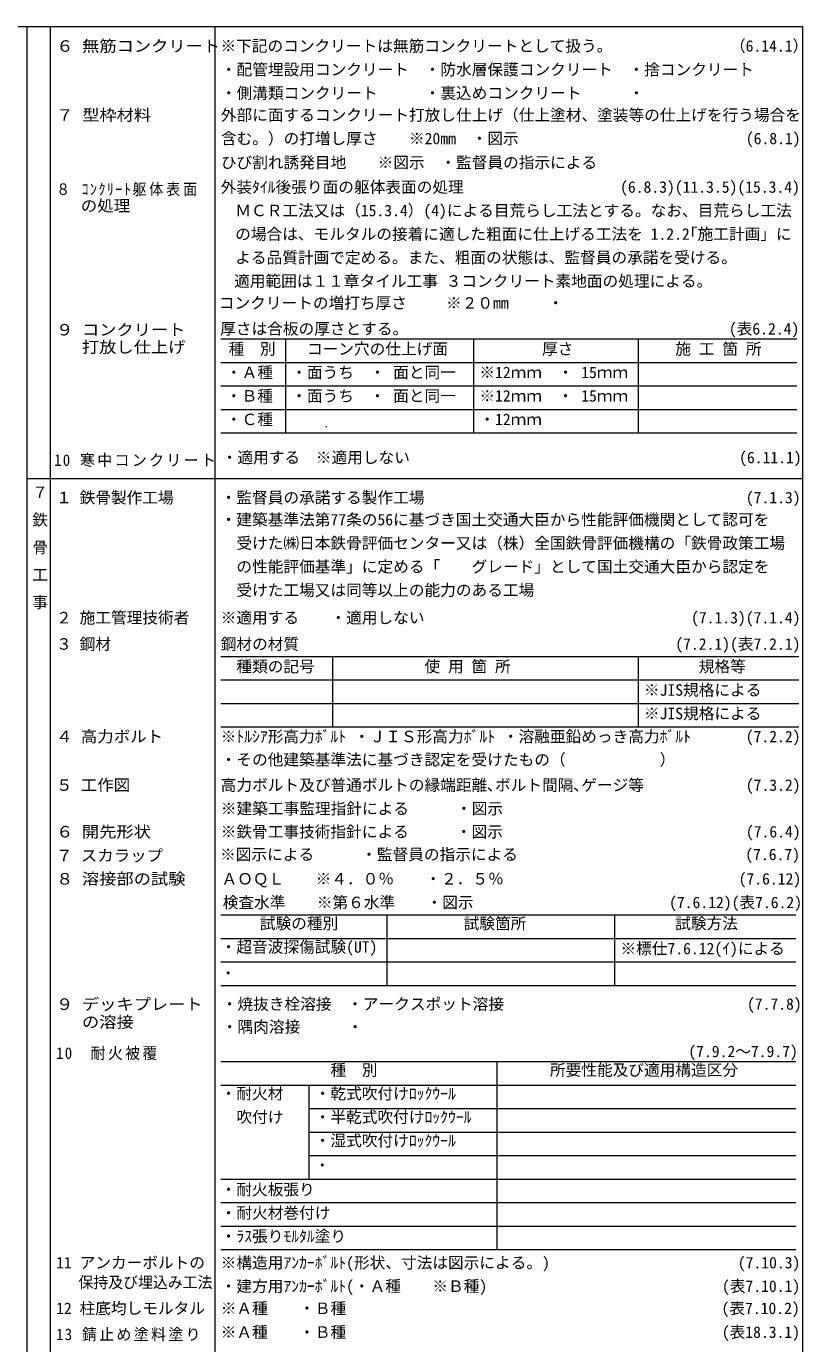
# Model space of a CAD drawing. Units: millimetres on the paper. Extents: x -396 to 396, y -283 to 286.
# Drawn here: x 198.3 to 396.4, y -49.7 to 286.5 of the extents above; entities that cross this region are included whole.
import ezdxf
from ezdxf.enums import TextEntityAlignment as Align

# ---------------------------------------------------------------- set-up
doc = ezdxf.new("R2010")
doc.units = ezdxf.units.MM
for name, color, linetype, lineweight in [('0-1', 4, 'Continuous', 9), ('0-2_文字', 7, 'Continuous', 9), ('0-F_タイトル', 5, 'Continuous', 9)]:
    doc.layers.add(name, color=color, linetype=linetype, lineweight=lineweight)
doc.styles.add('@ＭＳ ゴシック', font='')
doc.styles.add('ＭＳ ゴシック', font='')
doc.styles.get('@ＭＳ ゴシック').set_extended_font_data('@MS Gothic')
doc.styles.get('ＭＳ ゴシック').set_extended_font_data('MS Gothic')

msp = doc.modelspace()

# ---------------------------------------------------------------- linework, layer by layer
at = {"layer": '0-1'}
for p, q in [((198.422, 286.452), (198.422, -261.048)), ((204.422, 286.452), (204.422, -261.048)), ((246.423, 286.452), (246.423, -261.048)), ((247.923, 206.7), (394.979, 206.7)), ((264.423, 206.7), (264.423, 182.7)), ((312.423, 206.7), (312.423, 182.7)), ((354.423, 206.7), (354.423, 182.7)), ((247.923, 200.7), (394.979, 200.7)), ((247.923, 194.7), (394.979, 194.7)), ((247.923, 188.7), (394.979, 188.7)), ((247.923, 182.7), (394.979, 182.7)), ((274.713, 184.315), (274.997, 184.315)), ((198.422, 171.019), (396.422, 171.019)), ((247.922, 125.655), (395.423, 125.655)), ((276.422, 125.655), (276.422, 107.655)), ((354.422, 125.655), (354.422, 107.655)), ((247.922, 119.655), (395.423, 119.655)), ((247.922, 113.655), (395.423, 113.655)), ((247.922, 107.655), (395.423, 107.655)), ((247.922, 59.664), (394.721, 59.664)), ((290.33, 59.664), (290.33, 41.664)), ((348.422, 59.664), (348.422, 41.663)), ((247.922, 53.664), (394.721, 53.664)), ((247.922, 47.664), (394.721, 47.664)), ((247.922, 41.664), (394.721, 41.664)), ((247.922, 22.252), (394.722, 22.252)), ((318.422, 22.252), (318.422, -25.748)), ((247.922, 16.252), (394.722, 16.252)), ((270.422, 16.252), (270.422, -7.748)), ((270.422, 10.252), (394.722, 10.252)), ((270.422, 4.252), (394.722, 4.252)), ((270.422, -1.748), (394.722, -1.748)), ((247.922, -7.748), (394.722, -7.748)), ((247.922, -13.748), (394.722, -13.748)), ((247.922, -19.748), (394.722, -19.748)), ((247.922, -25.748), (394.722, -25.748))]:
    msp.add_line(p, q, dxfattribs=at)
at = {"layer": '0-F_タイトル', "color": 7}
for p, q in [((-395.577, 286.452), (396.422, 286.452)), ((396.422, 286.452), (396.422, -283.464))]:
    msp.add_line(p, q, dxfattribs=at)

# ---------------------------------------------------------------- texts
at = {"layer": '0-2_文字', "style": 'ＭＳ ゴシック'}
for s, width, p in [('６ 無筋コンクリート', 1.1, (205.962, 279.086)), ('７ 型枠材料', 1.1, (205.962, 261.488)), ('\u3000 の処理', 1.05, (205.923, 238.318)), ('９ コンクリート', 1.1, (205.923, 206.677)), ('\u3000 打放し仕上げ', 1.1, (205.923, 202.252)), ('４ 高力ボルト', 1.05, (205.922, 102.865)), ('５ 工作図', 1.05, (205.922, 90.468)), ('６ 開先形状', 1.1, (205.922, 78.571)), ('７ スカラップ', 1.05, (205.922, 72.487)), ('８ 溶接部の試験', 1.1, (205.922, 66.553)), ('・', 0.95, (247.922, 42.477)), ('９ デッキプレート', 1.1, (205.922, 34.546)), (' \u3000の溶接', 1.1, (205.922, 30.01)), ('・', 0.95, (271.934, -6.535)), ('\u3000 保持及び埋込み工法', 0.95, (205.922, -36.42))]:
    msp.add_text(s, height=2.933, dxfattribs=dict(at, width=width)).set_placement(p, align=Align.BOTTOM_LEFT)
for s, p in [('※下記のコンクリートは無筋コンクリートとして扱う。\u3000\u3000\u3000\u3000\u3000\u3000\u3000 （6.14.1）', (247.861, 279.109)), ('・配管埋設用コンクリート\u3000・防水層保護コンクリート\u3000・捨コンクリート', (247.962, 273.086)), ('・側溝類コンクリート\u3000\u3000\u3000・裏込めコンクリート\u3000\u3000\u3000・\u3000', (247.962, 267.086)), ('外部に面するコンクリート打放し仕上げ（仕上塗材、塗装等の仕上げを行う場合を', (247.962, 261.488)), ('含む。）の打増し厚さ\u3000\u3000※20mm\u3000・図示      \u3000\u3000\u3000\u3000\u3000\u3000\u3000\u3000\u3000\u3000\u3000 (6.8.1)', (247.962, 255.488)), ('ひび割れ誘発目地\u3000\u3000※図示\u3000・監督員の指示による', (247.962, 249.357)), ('外装ﾀｲﾙ後張り面の躯体表面の処理                    (6.8.3)(11.3.5)(15.3.4)', (247.923, 243.104)), (' ＭＣＲ工法又は（15.3.4）(4)による目荒らし工法とする。なお、目荒らし工法', (249.672, 237.104)), ('の場合は、モルタルの接着に適した粗面に仕上げる工法を 1.2.2｢施工計画」に', (251.627, 231.104)), ('よる品質計画で定める。また、粗面の状態は、監督員の承諾を受ける。', (251.627, 225.104)), ('適用範囲は１１章タイル工事 ３コンクリート素地面の処理による。', (251.348, 219.104)), ('コンクリートの増打ち厚さ     ※２０mm     ・\u3000', (247.437, 213.523)), (' 厚さは合板の厚さとする。                                         (表6.2.4)', (245.788, 206.927)), (' 種\u3000別', (247.923, 201.796)), ('\u3000コーン穴の仕上げ面', (265.923, 201.796)), ('\u3000厚さ', (325.923, 201.796)), ('\u3000\u3000施 工 箇 所', (355.923, 201.796)), ('・Ａ種', (249.258, 195.796)), ('・面うち\u3000・ 面と同一', (265.923, 195.796)), ('※12ｍｍ\u3000・ 15ｍｍ', (313.923, 195.796)), ('・Ｂ種', (249.258, 189.796)), ('・面うち\u3000・ 面と同一', (265.923, 189.796)), ('※12ｍｍ\u3000・ 15ｍｍ', (313.923, 189.796)), ('・Ｃ種', (249.258, 183.796)), ('・12ｍｍ', (313.923, 183.796)), ('・適用する\u3000※適用しない\u3000\u3000\u3000\u3000\u3000\u3000\u3000\u3000\u3000\u3000\u3000\u3000\u3000\u3000\u3000\u3000\u3000\u3000\u3000\u3000\u3000(6.11.1)', (248.184, 174.086)), ('１ 鉄骨製作工場', (205.922, 163.842)), ('・監督員の承諾する製作工場\u3000\u3000\u3000   \u3000\u3000\u3000\u3000\u3000\u3000\u3000\u3000\u3000\u3000\u3000\u3000\u3000\u3000\u3000\u3000(7.1.3)', (247.922, 163.842)), ('・建築基準法第77条の56に基づき国土交通大臣から性能評価機関として認可を', (247.922, 158.223)), ('\u3000受けた㈱日本鉄骨評価センター又は（株）全国鉄骨評価機構の「鉄骨政策工場', (247.922, 152.223)), ('\u3000の性能評価基準」に定める「\u3000\u3000グレード」として国土交通大臣から認定を', (247.922, 146.223)), ('\u3000受けた工場又は同等以上の能力のある工場', (247.922, 140.223)), ('２ 施工管理技術者', (205.922, 133.198)), ('※適用する\u3000\u3000・適用しない\u3000\u3000\u3000\u3000\u3000\u3000\u3000\u3000\u3000\u3000\u3000\u3000\u3000\u3000\u3000\u3000\u3000(7.1.3)(7.1.4)', (247.922, 133.198)), ('３ 鋼材', (205.922, 126.479)), ('鋼材の材質\u3000\u3000\u3000\u3000\u3000\u3000\u3000\u3000\u3000\u3000\u3000\u3000\u3000\u3000\u3000\u3000\u3000\u3000\u3000\u3000 \u3000\u3000   (7.2.1)(表7.2.1)', (247.922, 126.479)), ('  種類の記号\u3000\u3000\u3000\u3000\u3000\u3000\u3000使 用 箇 所\u3000\u3000\u3000\u3000\u3000\u3000\u3000\u3000\u3000\u3000\u3000\u3000規格等', (247.922, 120.742)), ('※JIS規格による', (355.922, 114.742)), ('※JIS規格による', (355.922, 108.742)), ('※ﾄﾙｼｱ形高力ﾎﾞﾙﾄ ・ＪＩＳ形高力ﾎﾞﾙﾄ ・溶融亜鉛めっき高力ﾎﾞﾙﾄ    \u3000 (7.2.2)', (247.922, 102.865)), ('・その他建築基準法に基づき認定を受けたもの（\u3000\u3000\u3000\u3000\u3000\u3000）', (247.922, 96.962)), ('高力ボルト及び普通ボルトの縁端距離､ボルト間隔､ゲージ等     \u3000\u3000\u3000\u3000(7.3.2)', (247.922, 90.468)), (' ※建築工事監理指針による\u3000\u3000\u3000・図示', (245.972, 84.481)), ('※鉄骨工事技術指針による\u3000\u3000\u3000・図示\u3000\u3000\u3000\u3000\u3000\u3000\u3000\u3000\u3000\u3000\u3000\u3000\u3000\u3000\u3000 (7.6.4)', (247.922, 78.571)), ('※図示による\u3000\u3000\u3000・監督員の指示による\u3000\u3000\u3000\u3000\u3000\u3000\u3000 \u3000\u3000\u3000\u3000\u3000\u3000\u3000(7.6.7)', (247.766, 72.775)), ('ＡＯＱＬ\u3000\u3000※４．０％\u3000\u3000・２．５％  \u3000      \u3000\u3000\u3000\u3000\u3000\u3000\u3000      (7.6.12)', (248.136, 66.553)), ('検査水準\u3000\u3000※第６水準 \u3000 ・図示\u3000                   \u3000  (7.6.12)(表7.6.2)', (248.434, 60.522)), (' \u3000  試験の種別\u3000\u3000\u3000\u3000\u3000\u3000  \u3000試験箇所 \u3000\u3000\u3000\u3000 \u3000\u3000\u3000\u3000 試験方法\u3000\u3000', (247.922, 55.164)), ('・超音波探傷試験(UT)', (247.922, 49.164)), ('※標仕7.6.12(ｲ)による', (349.922, 48.758)), ('・焼抜き栓溶接\u3000・アークスポット溶接\u3000\u3000\u3000\u3000\u3000\u3000\u3000\u3000\u3000\u3000\u3000\u3000\u3000\u3000\u3000 (7.7.8)', (248.194, 34.604)), ('・隅肉溶接\u3000\u3000\u3000・\u3000', (248.214, 28.769)), ('                                                            (7.9.2～7.9.7)', (247.535, 22.5)), ('\u3000\u3000\u3000\u3000\u3000\u3000\u3000種\u3000別\u3000\u3000\u3000\u3000\u3000\u3000\u3000\u3000\u3000\u3000\u3000所要性能及び適用構造区分', (247.922, 17.752)), ('・耐火材', (247.922, 11.752)), ('・乾式吹付けﾛｯｸｳｰﾙ', (271.922, 11.752)), ('\u3000吹付け', (247.922, 5.752)), ('・半乾式吹付けﾛｯｸｳｰﾙ', (271.922, 5.752)), ('・湿式吹付けﾛｯｸｳｰﾙ', (271.922, -0.248)), ('・耐火板張り', (247.922, -12.747)), ('・耐火材巻付け', (247.922, -18.706)), ('・ﾗｽ張りﾓﾙﾀﾙ塗り\u3000\u3000', (247.922, -24.666)), ('11 アンカーボルトの', (205.922, -31.413)), ('※構造用ｱﾝｶｰﾎﾞﾙﾄ(形状、寸法は図示による。)\u3000     \u3000\u3000\u3000\u3000\u3000       (7.10.3)', (247.922, -31.413)), ('・建方用ｱﾝｶｰﾎﾞﾙﾄ(・Ａ種\u3000\u3000※Ｂ種)\u3000\u3000\u3000\u3000\u3000                    (表7.10.1)', (247.922, -37.413)), ('12 柱底均しモルタル', (205.922, -43.058)), ('※Ａ種\u3000\u3000・Ｂ種\u3000\u3000                                            (表7.10.2)', (247.922, -43.058)), ('※Ａ種\u3000\u3000・Ｂ種\u3000\u3000\u3000\u3000\u3000 \u3000\u3000                             \u3000\u3000(表18.3.1)', (247.922, -49.141))]:
    msp.add_text(s, height=2.933, dxfattribs=at).set_placement(p, align=Align.BOTTOM_LEFT)
at = {"layer": '0-2_文字', "char_height": 2.933, "attachment_point": 7, "style": 'ＭＳ ゴシック'}
for s, insert in [('\\T1.2;\\W0.9;８\\~ｺﾝｸﾘｰﾄ躯体表面', (205.923, 243.104)), ('\\T1.16;\\W0.95;10\\~寒中コンクリート', (205.425, 173.955)), ('\\T1.16;\\W0.95;10\u3000耐火被覆', (205.922, 22.607)), ('\\T1.16;\\W0.95;13\\~錆止め塗料塗り', (205.922, -49.141))]:
    msp.add_mtext(s, dxfattribs=dict(at, insert=insert))
at = {"layer": '0-2_文字', "insert": (199.922, 169.581), "char_height": 2.933, "attachment_point": 7, "rotation": 270, "style": '@ＭＳ ゴシック'}
msp.add_mtext('\\T1.17;７\\~鉄\\~骨\\~工\\~事', dxfattribs=at)

doc.saveas('drawing.dxf')
